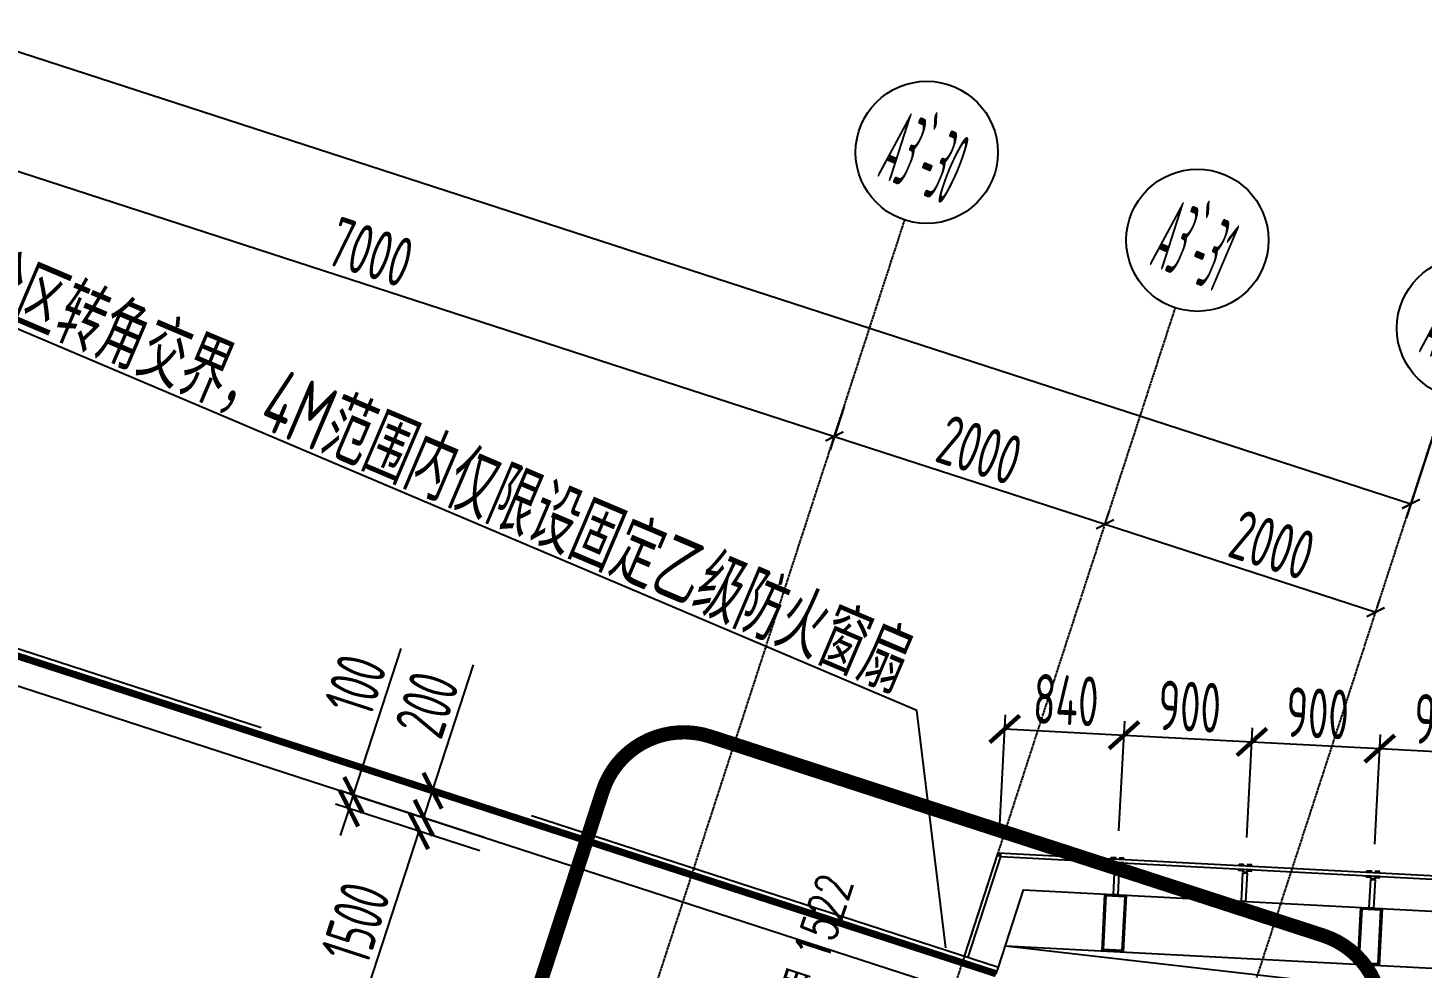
# Model space of a CAD drawing. Extents: x 11778731 to 12007717, y -6694179 to -6314888.
# Drawn here: x 11971368 to 11981166, y -6391868 to -6385255 of the extents above; entities that cross this region are included whole.
import ezdxf
from ezdxf.enums import TextEntityAlignment as Align

# ---------------------------------------------------------------- set-up
doc = ezdxf.new("R2010")
doc.units = 0
doc.header["$LTSCALE"] = 10
doc.header["$MEASUREMENT"] = 0
for name, pattern in [('A3-RG-axis-100$0$CENTER', [2, 1.25, -0.25, 0.25, -0.25]), ('A3-RI-5F$0$DASH', [0.35, 0.25, -0.1]), ('DASHED2', [0.375, 0.25, -0.125])]:
    doc.linetypes.add(name, pattern=pattern)
for name, color, linetype in [('A-CLOD', 200, 'Continuous'), ('A3-RB-5F-100$0$A-DIMS-100', 1, 'Continuous'), ('A3-RG-axis-100$0$A-DIMS-100', 1, 'Continuous'), ('A3-RG-axis-100$0$A-GRID', 1, 'A3-RG-axis-100$0$CENTER'), ('A3-RG-axis-100$0$A-SYMB', 4, 'Continuous'), ('A3-RI-5F$0$A-FACD-ALUM', 30, 'Continuous'), ('A3-RI-5F$0$A-FLOR', 2, 'Continuous'), ('A3-RI-5F$0$A-GLAZ', 140, 'Continuous'), ('A3-RI-5F$0$A-SYMB-VOID', 35, 'Continuous'), ('A3-RI-5F$0$A-WALL', 7, 'Continuous'), ('A3-RI-5F$0$A-WALL-FINI', 95, 'Continuous'), ('A3-SYMB-5F-100$0$A-SYMB', 4, 'Continuous'), ('A3-SYMB-5F-100$0$A-SYMB-AREA', 4, 'Continuous'), ('A3-SYMB-5F-100$0$A-SYMB-DOOR', 3, 'Continuous'), ('A3-SYMB-5F-100$0$A-SYMB-DOOR1', 3, 'Continuous'), ('A3-SYMB-5F-100$0$A-SYMB-DOOR2', 3, 'Continuous'), ('A3-SYMB-5F-100$0$A-SYMB-DOOR3', 3, 'Continuous'), ('A3-SYMB-5F-100$0$A-SYMB-NAME', 4, 'Continuous'), ('A3-SYMB-5F-100$0$A-SYMB-NAME-E', 4, 'Continuous')]:
    doc.layers.add(name, color=color, linetype=linetype)
doc.styles.add('A3-RB-5F-100$0$XD2008', font='xd-hzs.shx', dxfattribs={"width": 0.7, "bigfont": 'xd-hztxt.shx'})
doc.styles.add('A3-RG-axis-100$0$ECADI', font='hzs.shx', dxfattribs={"width": 0.7, "bigfont": 'hztxt.shx'})
doc.styles.add('A3-RG-axis-100$0$XD2008', font='xd-hzs.shx', dxfattribs={"width": 0.7, "bigfont": 'xd-hztxt.shx'})
doc.styles.add('A3-SYMB-5F-100$0$ECADI', font='hzs.shx', dxfattribs={"width": 0.7, "bigfont": 'hztxt.shx'})
doc.styles.add('A3-SYMB-5F-100$0$ECADI-TXT', font='simplex.shx', dxfattribs={"bigfont": 'hztxt.shx'})
doc.dimstyles.new('A3-RB-5F-100$0$XD100$0', dxfattribs={"dimscale": 100, "dimtxt": 3.5, "dimasz": 2, "dimexe": 1, "dimexo": 2, "dimgap": 0.5, "dimtad": 1, "dimdec": 0, "dimdsep": 46, "dimtxsty": 'A3-RB-5F-100$0$XD2008', "dimblk1": 'A3-RB-5F-100$0$_ARCHTICK', "dimblk2": 'A3-RB-5F-100$0$_ARCHTICK', "dimsah": 1, "dimcen": 2.5, "dimclrt": 4, "dimaunit": 1, "dimadec": 0, "dimazin": 0, "dimtfac": 1, "dimtdec": 0, "dimtix": 1, "dimtmove": 0, "dimatfit": 3, "dimfxl": 0, "dimtolj": 1, "dimtzin": 0, "dimarcsym": 0})
doc.dimstyles.new('A3-RG-axis-100$0$XD100$0', dxfattribs={"dimscale": 100, "dimtxt": 3.5, "dimasz": 1, "dimexe": 1, "dimexo": 2, "dimgap": 0.5, "dimtad": 1, "dimdec": 0, "dimdsep": 46, "dimtxsty": 'A3-RG-axis-100$0$XD2008', "dimblk1": 'A3-RG-axis-100$0$_ARCHTICK', "dimblk2": 'A3-RG-axis-100$0$_ARCHTICK', "dimsah": 1, "dimcen": 2.5, "dimclrt": 4, "dimaunit": 1, "dimadec": 0, "dimazin": 0, "dimtfac": 1, "dimtdec": 0, "dimtix": 1, "dimtmove": 0, "dimatfit": 3, "dimfxl": 0, "dimtolj": 1, "dimtzin": 0, "dimarcsym": 0})

# ---------------------------------------------------------------- blocks, each defined once
blk = doc.blocks.new('A3-RI-5F')
at = {"layer": 'A3-RI-5F$0$A-GLAZ'}
blk.add_hatch(color=256, dxfattribs=at).paths.add_polyline_path([(11978206.1, -6391058.2), (11978187, -6391057.2), (11978181, -6391075.4), (11978204.8, -6391083.2)])
at = {"layer": 'A3-RI-5F$0$A-FACD-ALUM'}
for p, q in [((11979015.8, -6391150.7), (11979001.6, -6391134.9)), ((11979022.9, -6391151.1), (11979008.7, -6391135.3)), ((11979022.9, -6391151.1), (11979038.7, -6391136.9)), ((11979030, -6391151.4), (11979045.7, -6391137.3)), ((11979914.6, -6391197.8), (11979900.4, -6391182)), ((11979921.7, -6391198.2), (11979907.5, -6391182.4)), ((11979921.7, -6391198.2), (11979937.4, -6391184)), ((11979928.7, -6391198.5), (11979944.5, -6391184.4)), ((11980813.4, -6391244.9), (11980799.2, -6391229.1)), ((11980820.4, -6391245.3), (11980806.2, -6391229.5)), ((11980820.4, -6391245.3), (11980836.2, -6391231.1)), ((11980827.5, -6391245.7), (11980843.3, -6391231.5))]:
    blk.add_line(p, q, dxfattribs=at)
for points in [[(11978981.1, -6391088.8), (11979011.1, -6391090.4), (11979010.5, -6391100.4), (11978980.6, -6391098.8)], [(11979071, -6391093.5), (11979041, -6391091.9), (11979040.5, -6391101.9), (11979070.5, -6391103.5)], [(11978979.3, -6391123.8), (11979009.2, -6391125.3), (11979008.7, -6391135.3), (11978978.8, -6391133.7)], [(11979007.9, -6391150.3), (11979037.9, -6391151.9), (11979027.4, -6391351.6), (11978997.5, -6391350)], [(11979069.2, -6391128.5), (11979039.2, -6391126.9), (11979038.7, -6391136.9), (11979068.6, -6391138.5)], [(11979878, -6391170.9), (11979908, -6391172.4), (11979907.5, -6391182.4), (11979877.5, -6391180.8)], [(11979879.9, -6391135.9), (11979909.8, -6391137.5), (11979909.3, -6391147.5), (11979879.4, -6391145.9)], [(11979967.9, -6391175.6), (11979938, -6391174), (11979937.4, -6391184), (11979967.4, -6391185.6)], [(11979969.8, -6391140.6), (11979939.8, -6391139), (11979939.3, -6391149), (11979969.2, -6391150.6)], [(11980778.6, -6391183), (11980808.6, -6391184.6), (11980808.1, -6391194.6), (11980778.1, -6391193)], [(11980868.5, -6391187.7), (11980838.6, -6391186.1), (11980838, -6391196.1), (11980868, -6391197.7)], [(11979906.7, -6391197.4), (11979936.7, -6391199), (11979926.2, -6391398.7), (11979896.2, -6391397.1)], [(11980776.8, -6391218), (11980806.8, -6391219.5), (11980806.2, -6391229.5), (11980776.3, -6391227.9)], [(11980805.5, -6391244.5), (11980835.4, -6391246.1), (11980825, -6391445.8), (11980795, -6391444.2)], [(11980866.7, -6391222.7), (11980836.7, -6391221.1), (11980836.2, -6391231.1), (11980866.2, -6391232.7)], [(11978937.5, -6391346.9), (11979087.3, -6391354.7), (11979066.4, -6391754.2), (11978916.6, -6391746.3)], [(11978947, -6391357.4), (11979076.8, -6391364.2), (11979056.9, -6391743.7), (11978927.1, -6391736.9)], [(11980735.1, -6391441.1), (11980884.9, -6391448.9), (11980863.9, -6391848.4), (11980714.1, -6391840.5)], [(11980744.5, -6391451.6), (11980874.4, -6391458.4), (11980854.5, -6391837.9), (11980724.6, -6391831.1)]]:
    blk.add_lwpolyline(points, close=True, dxfattribs=at)
for points in [[(11978189, -6391860.1), (11978365.4, -6391316.9), (11987372.2, -6391788.9), (11973314.7, -6424906.3)], [(11978237.5, -6391710.7), (11986780.8, -6392158.5), (11972568.2, -6425641.2)]]:
    blk.add_lwpolyline(points, dxfattribs=at)
at = {"layer": 'A3-RI-5F$0$A-FLOR', "linetype": 'A3-RI-5F$0$DASH', "const_width": 50}
blk.add_lwpolyline([(11978173.5, -6391907.6), (11978173.5, -6391907.6), (11943983, -6380798.4)], dxfattribs=at)
at = {"layer": 'A3-RI-5F$0$A-GLAZ'}
for q in [(11978181, -6391075.4), (11978206.1, -6391058.2)]:
    blk.add_line((11978204.8, -6391083.2), q, dxfattribs=at)
for points in [[(11977975, -6391790.5), (11978204.8, -6391083.2), (11987704.9, -6391581), (11973521.8, -6424994.3)], [(11977951.2, -6391782.8), (11978187, -6391057.2), (11987741.9, -6391557.9), (11973544.8, -6425004)]]:
    blk.add_lwpolyline(points, dxfattribs=at)
at = {"layer": 'A3-RI-5F$0$A-SYMB-VOID'}
blk.add_lwpolyline([(11978237.5, -6391710.7), (11986090.5, -6392614.3), (11984617.8, -6396077.1)], dxfattribs=at)
at = {"layer": 'A3-RI-5F$0$A-WALL'}
for p, q in [((11967569.1, -6388462), (11978173.5, -6391907.6)), ((11970455.7, -6389610.2), (11977873.9, -6392020.6))]:
    blk.add_line(p, q, dxfattribs=at)
at = {"layer": 'A3-RI-5F$0$A-WALL-FINI'}
for p, q in [((11967584.5, -6388414.5), (11973005.9, -6390176)), ((11974908, -6390794), (11978189, -6391860.1)), ((11978173.5, -6391907.6), (11978189, -6391860.1))]:
    blk.add_line(p, q, dxfattribs=at)
blk = doc.blocks.new('A3-RG-axis-100$0$_ARCHTICK')
at = {"color": 0, "linetype": 'ByBlock', "const_width": 0.15}
blk.add_lwpolyline([(-0.5, -0.5), (0.5, 0.5)], dxfattribs=at)
blk = doc.blocks.new('*D259')
at = {"layer": 'A3-RG-axis-100$0$A-DIMS-100', "color": 0, "lineweight": -2}
for p, q in [((11918409, -6371162.6), (11919299.4, -6368422.1)), ((11919268.5, -6368517.2), (11981087.2, -6388603.3)), ((11981402.7, -6387632.3), (11981056.3, -6388698.4))]:
    blk.add_line(p, q, dxfattribs=at)
at = {"layer": 'Defpoints', "color": 0}
for p in [(11918347.2, -6371352.8), (11981464.5, -6387442.1), (11981087.2, -6388603.3)]:
    blk.add_point(p, dxfattribs=at)
at = {"layer": 'A3-RG-axis-100$0$A-DIMS-100', "color": 0, "lineweight": -2, "xscale": 100, "yscale": 100, "zscale": 100}
for p, rotation in [((11919268.5, -6368517.2), 162.0000000004873), ((11981087.2, -6388603.3), 342.0000000004872)]:
    blk.add_blockref('A3-RG-axis-100$0$_ARCHTICK', p, dxfattribs=dict(at, rotation=rotation))
at = {"layer": 'A3-RG-axis-100$0$A-DIMS-100', "color": 4, "insert": (11950247.4, -6378346.3), "char_height": 350, "attachment_point": 5, "rotation": 342, "style": 'A3-RG-axis-100$0$XD2008'}
blk.add_mtext('\\A1;65000', dxfattribs=at)
blk = doc.blocks.new('*D261')
at = {"layer": 'A3-RG-axis-100$0$A-DIMS-100', "color": 0, "lineweight": -2}
for p, q in [((11970446.6, -6385754.8), (11970347.5, -6386060.1)), ((11970378.4, -6385965), (11977035.8, -6388128.1)), ((11977104, -6387918), (11977004.9, -6388223.2))]:
    blk.add_line(p, q, dxfattribs=at)
at = {"layer": 'Defpoints', "color": 0}
for p in [(11970508.4, -6385564.6), (11977165.8, -6387727.7), (11977035.8, -6388128.1)]:
    blk.add_point(p, dxfattribs=at)
at = {"layer": 'A3-RG-axis-100$0$A-DIMS-100', "color": 0, "lineweight": -2, "xscale": 100, "yscale": 100, "zscale": 100}
for p, rotation in [((11970378.4, -6385965), 161.999999999888), ((11977035.8, -6388128.1), 341.999999999888)]:
    blk.add_blockref('A3-RG-axis-100$0$_ARCHTICK', p, dxfattribs=dict(at, rotation=rotation))
at = {"layer": 'A3-RG-axis-100$0$A-DIMS-100', "color": 4, "insert": (11973776.6, -6386832.5), "char_height": 350, "attachment_point": 5, "rotation": 342, "style": 'A3-RG-axis-100$0$XD2008'}
blk.add_mtext('\\A1;7000', dxfattribs=at)
blk = doc.blocks.new('*D262')
at = {"layer": 'A3-RG-axis-100$0$A-DIMS-100', "color": 0, "lineweight": -2}
for p, q in [((11977039.5, -6388116.5), (11977066.7, -6388033)), ((11977035.8, -6388128.1), (11978937.9, -6388746.1)), ((11978941.6, -6388734.6), (11978968.8, -6388651))]:
    blk.add_line(p, q, dxfattribs=at)
at = {"layer": 'Defpoints', "color": 0}
for p in [(11976977.7, -6388306.7), (11978937.9, -6388746.1), (11978879.8, -6388924.8)]:
    blk.add_point(p, dxfattribs=at)
at = {"layer": 'A3-RG-axis-100$0$A-DIMS-100', "color": 0, "lineweight": -2, "xscale": 100, "yscale": 100, "zscale": 100}
for p, rotation in [((11977035.8, -6388128.1), 161.9999999999069), ((11978937.9, -6388746.1), 341.9999999999069)]:
    blk.add_blockref('A3-RG-axis-100$0$_ARCHTICK', p, dxfattribs=dict(at, rotation=rotation))
at = {"layer": 'A3-RG-axis-100$0$A-DIMS-100', "color": 4, "insert": (11978056.3, -6388223.1), "char_height": 350, "attachment_point": 5, "rotation": 342, "style": 'A3-RG-axis-100$0$XD2008'}
blk.add_mtext('\\A1;2000', dxfattribs=at)
blk = doc.blocks.new('*D263')
at = {"layer": 'A3-RG-axis-100$0$A-DIMS-100', "color": 0, "lineweight": -2}
for p, q in [((11978937.9, -6388746.1), (11980840, -6389364.2)), ((11978948.4, -6388713.7), (11978968.8, -6388651)), ((11980850.5, -6389331.7), (11980870.9, -6389269.1))]:
    blk.add_line(p, q, dxfattribs=at)
at = {"layer": 'Defpoints', "color": 0}
for p in [(11978886.6, -6388903.9), (11980840, -6389364.2), (11980788.7, -6389521.9)]:
    blk.add_point(p, dxfattribs=at)
at = {"layer": 'A3-RG-axis-100$0$A-DIMS-100', "color": 0, "lineweight": -2, "xscale": 100, "yscale": 100, "zscale": 100}
for p, rotation in [((11978937.9, -6388746.1), 161.9999999998867), ((11980840, -6389364.2), 341.9999999998867)]:
    blk.add_blockref('A3-RG-axis-100$0$_ARCHTICK', p, dxfattribs=dict(at, rotation=rotation))
at = {"layer": 'A3-RG-axis-100$0$A-DIMS-100', "color": 4, "insert": (11980113.3, -6388891.5), "char_height": 350, "attachment_point": 5, "rotation": 342, "style": 'A3-RG-axis-100$0$XD2008'}
blk.add_mtext('\\A1;2000', dxfattribs=at)
blk = doc.blocks.new('A3-RG-axis-100$0$ECADI-TAG-GRID')
at = {"color": 13}
blk.add_circle((0, 0), 5, dxfattribs=at)
at = {"style": 'A3-RG-axis-100$0$XD2008', "width": 0.7}
blk.add_attdef('GRID', text='', height=5, dxfattribs=at).set_placement((0, 0), align=Align.MIDDLE)
blk = doc.blocks.new('A3-SYMB-5F-100$0$ECADI-TAG-DOOR')
at = {"layer": 'A3-SYMB-5F-100$0$A-SYMB-DOOR', "style": 'A3-SYMB-5F-100$0$ECADI-TXT', "width": 0.7}
for tag, p in [('门窗主编号1', (-6.414, 7.257)), ('门窗主编号2', (2.085, 7.257))]:
    blk.add_attdef(tag, p, '', height=2.5, dxfattribs=at)
at = {"layer": 'A3-SYMB-5F-100$0$A-SYMB-DOOR', "style": 'A3-SYMB-5F-100$0$ECADI-TXT', "width": 0.7, "flags": 1}
for tag, p in [('洞口尺寸(宽X高)', (-6.416, 1.62)), ('备注', (-6.394, -1.213))]:
    blk.add_attdef(tag, p, '', height=2.5, dxfattribs=at)
at = {"layer": 'A3-SYMB-5F-100$0$A-SYMB-DOOR1', "style": 'A3-SYMB-5F-100$0$ECADI-TXT', "width": 0.7}
blk.add_attdef('门窗辅编号1', (-6.414, 4.413), '', height=2.5, dxfattribs=at)
at = {"layer": 'A3-SYMB-5F-100$0$A-SYMB-DOOR2', "style": 'A3-SYMB-5F-100$0$ECADI-TXT', "width": 0.7}
blk.add_attdef('门窗辅编号2', (-2.861, 4.413), '', height=2.5, dxfattribs=at)
at = {"layer": 'A3-SYMB-5F-100$0$A-SYMB-DOOR3', "style": 'A3-SYMB-5F-100$0$ECADI-TXT', "width": 0.7}
blk.add_attdef('门窗辅编号3', (2.323, 4.413), '', height=2.5, dxfattribs=at)
blk = doc.blocks.new('A3-SYMB-5F-100$0$ECADI-TAG-ROOM')
at = {"layer": 'A3-SYMB-5F-100$0$A-SYMB-AREA', "style": 'A3-SYMB-5F-100$0$ECADI', "width": 0.7}
blk.add_attdef('340M2', text='', height=2.5, dxfattribs=at).set_placement((7.167, -1.75), align=Align.MIDDLE_LEFT)
at = {"layer": 'A3-SYMB-5F-100$0$A-SYMB-NAME', "style": 'A3-SYMB-5F-100$0$ECADI', "width": 0.7}
blk.add_attdef('CHINESENAME', (-5.125, 0.088), '', height=4.5, dxfattribs=at)
at = {"layer": 'A3-SYMB-5F-100$0$A-SYMB-NAME-E', "style": 'A3-SYMB-5F-100$0$ECADI', "width": 0.7}
for tag, p in [('ENGLISHHIGH', (-5.125, 8.04)), ('ENGLISHLOW', (-5.125, 4.84))]:
    blk.add_attdef(tag, p, '', height=2.5, dxfattribs=at)
blk = doc.blocks.new('A3-SYMB-5F-100')
at = {"layer": 'A3-SYMB-5F-100$0$A-SYMB'}
blk.add_lwpolyline([(11977818.4, -6391724.1), (11977615.1, -6390056.1), (11970390.1, -6386989.3)], dxfattribs=at)
ref = blk.add_blockref('A3-SYMB-5F-100$0$ECADI-TAG-ROOM', (11976444.3, -6389517), dxfattribs=dict(at, xscale=-99.99999999989049, yscale=100.0000000001164, rotation=337.0000302380984))
ref.add_attrib('CHINESENAME', '防火分区转角交界，4M范围内仅限设固定乙级防火窗扇', (11970359.2, -6386947.5), dxfattribs={"height": 450, "rotation": 337.00003, "style": 'A3-SYMB-5F-100$0$ECADI', "width": 0.7})
at = {"layer": 'A3-SYMB-5F-100$0$A-SYMB-DOOR'}
ref = blk.add_blockref('A3-SYMB-5F-100$0$ECADI-TAG-DOOR', (11977713.8, -6391932.5), dxfattribs=dict(at, xscale=99.99999999997296, yscale=100, zscale=100, rotation=71.99999999999999))
ref.add_attrib('门窗主编号1', 'FM甲', dxfattribs={"height": 250, "rotation": 72, "style": 'A3-SYMB-5F-100$0$ECADI-TXT', "width": 0.7}).set_placement((11976950, -6391926.1), align=Align.RIGHT)
ref.add_attrib('门窗主编号2', '1522', (11976984.6, -6391833.3, 333.3), dxfattribs={"height": 250, "rotation": 72, "style": 'A3-SYMB-5F-100$0$ECADI-TXT', "width": 0.7})
blk = doc.blocks.new('A3-RB-5F-100$0$_ARCHTICK')
at = {"color": 0, "linetype": 'ByBlock', "const_width": 0.15}
blk.add_lwpolyline([(-0.5, -0.5), (0.5, 0.5)], dxfattribs=at)
blk = doc.blocks.new('*D931')
at = {"layer": 'A3-RB-5F-100$0$A-DIMS-100', "color": 0, "lineweight": -2}
for p, q in [((11979036, -6390901.4), (11979076.4, -6390130)), ((11979934.8, -6390948.5), (11979975.2, -6390177.1)), ((11979071.2, -6390229.8), (11979970, -6390276.9))]:
    blk.add_line(p, q, dxfattribs=at)
at = {"layer": 'Defpoints', "color": 0}
for p in [(11979970, -6390276.9), (11979025.5, -6391101.1), (11979924.3, -6391148.2)]:
    blk.add_point(p, dxfattribs=at)
at = {"layer": 'A3-RB-5F-100$0$A-DIMS-100', "color": 0, "lineweight": -2, "xscale": 200, "yscale": 200, "zscale": 200}
for p, rotation in [((11979071.2, -6390229.8), 176.9999999997358), ((11979970, -6390276.9), 356.9999999997358)]:
    blk.add_blockref('A3-RB-5F-100$0$_ARCHTICK', p, dxfattribs=dict(at, rotation=rotation))
at = {"layer": 'A3-RB-5F-100$0$A-DIMS-100', "color": 4, "insert": (11979532.3, -6390028.7), "char_height": 350, "attachment_point": 5, "rotation": 357, "style": 'A3-RB-5F-100$0$XD2008'}
blk.add_mtext('\\A1;900', dxfattribs=at)
blk = doc.blocks.new('*D932')
at = {"layer": 'A3-RB-5F-100$0$A-DIMS-100', "color": 0, "lineweight": -2}
for p, q in [((11979934.8, -6390948.5), (11979975.2, -6390177.1)), ((11979970, -6390276.9), (11980868.7, -6390324)), ((11980833.5, -6390995.6), (11980874, -6390224.2))]:
    blk.add_line(p, q, dxfattribs=at)
at = {"layer": 'Defpoints', "color": 0}
for p in [(11980868.7, -6390324), (11979924.3, -6391148.2), (11980823.1, -6391195.3)]:
    blk.add_point(p, dxfattribs=at)
at = {"layer": 'A3-RB-5F-100$0$A-DIMS-100', "color": 0, "lineweight": -2, "xscale": 200, "yscale": 200, "zscale": 200}
for p, rotation in [((11979970, -6390276.9), 176.999999999711), ((11980868.7, -6390324), 356.999999999711)]:
    blk.add_blockref('A3-RB-5F-100$0$_ARCHTICK', p, dxfattribs=dict(at, rotation=rotation))
at = {"layer": 'A3-RB-5F-100$0$A-DIMS-100', "color": 4, "insert": (11980431.1, -6390075.8), "char_height": 350, "attachment_point": 5, "rotation": 357, "style": 'A3-RB-5F-100$0$XD2008'}
blk.add_mtext('\\A1;900', dxfattribs=at)
blk = doc.blocks.new('*D933')
at = {"layer": 'A3-RB-5F-100$0$A-DIMS-100', "color": 0, "lineweight": -2}
for p, q in [((11980833.5, -6390995.6), (11980874, -6390224.2)), ((11981732.3, -6391042.7), (11981772.7, -6390271.3)), ((11980868.7, -6390324), (11981767.5, -6390371.1))]:
    blk.add_line(p, q, dxfattribs=at)
at = {"layer": 'Defpoints', "color": 0}
for p in [(11981767.5, -6390371.1), (11980823.1, -6391195.3), (11981721.8, -6391242.5)]:
    blk.add_point(p, dxfattribs=at)
at = {"layer": 'A3-RB-5F-100$0$A-DIMS-100', "color": 0, "lineweight": -2, "xscale": 200, "yscale": 200, "zscale": 200}
for p, rotation in [((11980868.7, -6390324), 176.9999999997764), ((11981767.5, -6390371.1), 356.9999999997763)]:
    blk.add_blockref('A3-RB-5F-100$0$_ARCHTICK', p, dxfattribs=dict(at, rotation=rotation))
at = {"layer": 'A3-RB-5F-100$0$A-DIMS-100', "color": 4, "insert": (11981329.9, -6390122.9), "char_height": 350, "attachment_point": 5, "rotation": 357, "style": 'A3-RB-5F-100$0$XD2008'}
blk.add_mtext('\\A1;900', dxfattribs=at)
blk = doc.blocks.new('*D406')
at = {"layer": 'A3-RB-5F-100$0$A-DIMS-100', "color": 0, "lineweight": -2}
for p, q in [((11974544.6, -6391043.9), (11974021.4, -6390873.9)), ((11973653, -6392331.4), (11974116.5, -6390904.9)), ((11974081.1, -6392470.5), (11973557.9, -6392300.5))]:
    blk.add_line(p, q, dxfattribs=at)
at = {"layer": 'Defpoints', "color": 0}
for p in [(11974116.5, -6390904.9), (11974734.8, -6391105.7), (11974271.3, -6392532.3)]:
    blk.add_point(p, dxfattribs=at)
at = {"layer": 'A3-RB-5F-100$0$A-DIMS-100', "color": 0, "lineweight": -2, "xscale": 200, "yscale": 200, "zscale": 200}
for p, rotation in [((11974116.5, -6390904.9), 72.0000000000036), ((11973653, -6392331.4), 252.0000000000036)]:
    blk.add_blockref('A3-RB-5F-100$0$_ARCHTICK', p, dxfattribs=dict(at, rotation=rotation))
at = {"layer": 'A3-RB-5F-100$0$A-DIMS-100', "color": 4, "insert": (11973670.8, -6391548.6), "char_height": 350, "attachment_point": 5, "rotation": 72, "style": 'A3-RB-5F-100$0$XD2008'}
blk.add_mtext('\\A1;1500', dxfattribs=at)
blk = doc.blocks.new('*D407')
at = {"layer": 'A3-RB-5F-100$0$A-DIMS-100', "color": 0, "lineweight": -2}
for p, q in [((11973655.3, -6390649.8), (11973990, -6389619.5)), ((11974575.5, -6390948.8), (11973560.2, -6390618.9)), ((11973624.4, -6390744.9), (11973655.3, -6390649.8)), ((11974544.6, -6391043.9), (11973529.3, -6390714)), ((11973624.4, -6390744.9), (11973562.6, -6390935.1))]:
    blk.add_line(p, q, dxfattribs=at)
at = {"layer": 'Defpoints', "color": 0}
for p in [(11973655.3, -6390649.8), (11974765.7, -6391010.6), (11974734.8, -6391105.7)]:
    blk.add_point(p, dxfattribs=at)
at = {"layer": 'A3-RB-5F-100$0$A-DIMS-100', "color": 0, "lineweight": -2, "xscale": 200, "yscale": 200, "zscale": 200}
for p, rotation in [((11973655.3, -6390649.8), 251.9999999999699), ((11973624.4, -6390744.9), 71.99999999996984)]:
    blk.add_blockref('A3-RB-5F-100$0$_ARCHTICK', p, dxfattribs=dict(at, rotation=rotation))
at = {"layer": 'A3-RB-5F-100$0$A-DIMS-100', "color": 4, "insert": (11973670.5, -6389874.9), "char_height": 350, "attachment_point": 5, "rotation": 72, "style": 'A3-RB-5F-100$0$XD2008'}
blk.add_mtext('\\A1;100', dxfattribs=at)
blk = doc.blocks.new('*D408')
at = {"layer": 'A3-RB-5F-100$0$A-DIMS-100', "color": 0, "lineweight": -2}
for p, q in [((11974211.7, -6390620.3), (11974499, -6389735.8)), ((11974637.3, -6390758.6), (11974116.6, -6390589.4)), ((11974149.9, -6390810.5), (11974211.7, -6390620.3)), ((11974575.5, -6390948.8), (11974054.8, -6390779.6))]:
    blk.add_line(p, q, dxfattribs=at)
at = {"layer": 'Defpoints', "color": 0}
for p in [(11974211.7, -6390620.3), (11974827.5, -6390820.4), (11974765.7, -6391010.6)]:
    blk.add_point(p, dxfattribs=at)
at = {"layer": 'A3-RB-5F-100$0$A-DIMS-100', "color": 0, "lineweight": -2, "xscale": 200, "yscale": 200, "zscale": 200}
for p, rotation in [((11974211.7, -6390620.3), 72.0000000000267), ((11974149.9, -6390810.5), 252.0000000000267)]:
    blk.add_blockref('A3-RB-5F-100$0$_ARCHTICK', p, dxfattribs=dict(at, rotation=rotation))
at = {"layer": 'A3-RB-5F-100$0$A-DIMS-100', "color": 4, "insert": (11974172.3, -6390013.4), "char_height": 350, "attachment_point": 5, "rotation": 72, "style": 'A3-RB-5F-100$0$XD2008'}
blk.add_mtext('\\A1;200', dxfattribs=at)
blk = doc.blocks.new('*D411')
at = {"layer": 'A3-RB-5F-100$0$A-DIMS-100', "color": 0, "lineweight": -2}
for p, q in [((11974544.6, -6391043.9), (11974021.4, -6390873.9)), ((11973653, -6392331.4), (11974116.5, -6390904.9)), ((11974081.1, -6392470.5), (11973557.9, -6392300.5))]:
    blk.add_line(p, q, dxfattribs=at)
at = {"layer": 'Defpoints', "color": 0}
for p in [(11974116.5, -6390904.9), (11974734.8, -6391105.7), (11974271.3, -6392532.3)]:
    blk.add_point(p, dxfattribs=at)
at = {"layer": 'A3-RB-5F-100$0$A-DIMS-100', "color": 0, "lineweight": -2, "xscale": 200, "yscale": 200, "zscale": 200}
for p, rotation in [((11974116.5, -6390904.9), 72.0000000000036), ((11973653, -6392331.4), 252.0000000000036)]:
    blk.add_blockref('A3-RB-5F-100$0$_ARCHTICK', p, dxfattribs=dict(at, rotation=rotation))
at = {"layer": 'A3-RB-5F-100$0$A-DIMS-100', "color": 4, "insert": (11973670.8, -6391548.6), "char_height": 350, "attachment_point": 5, "rotation": 72, "style": 'A3-RB-5F-100$0$XD2008'}
blk.add_mtext('\\A1;1500', dxfattribs=at)
blk = doc.blocks.new('*D412')
at = {"layer": 'A3-RB-5F-100$0$A-DIMS-100', "color": 0, "lineweight": -2}
for p, q in [((11973655.3, -6390649.8), (11973990, -6389619.5)), ((11974575.5, -6390948.8), (11973560.2, -6390618.9)), ((11973624.4, -6390744.9), (11973655.3, -6390649.8)), ((11974544.6, -6391043.9), (11973529.3, -6390714)), ((11973624.4, -6390744.9), (11973562.6, -6390935.1))]:
    blk.add_line(p, q, dxfattribs=at)
at = {"layer": 'Defpoints', "color": 0}
for p in [(11973655.3, -6390649.8), (11974765.7, -6391010.6), (11974734.8, -6391105.7)]:
    blk.add_point(p, dxfattribs=at)
at = {"layer": 'A3-RB-5F-100$0$A-DIMS-100', "color": 0, "lineweight": -2, "xscale": 200, "yscale": 200, "zscale": 200}
for p, rotation in [((11973655.3, -6390649.8), 251.9999999999699), ((11973624.4, -6390744.9), 71.99999999996984)]:
    blk.add_blockref('A3-RB-5F-100$0$_ARCHTICK', p, dxfattribs=dict(at, rotation=rotation))
at = {"layer": 'A3-RB-5F-100$0$A-DIMS-100', "color": 4, "insert": (11973670.5, -6389874.9), "char_height": 350, "attachment_point": 5, "rotation": 72, "style": 'A3-RB-5F-100$0$XD2008'}
blk.add_mtext('\\A1;100', dxfattribs=at)
blk = doc.blocks.new('*D413')
at = {"layer": 'A3-RB-5F-100$0$A-DIMS-100', "color": 0, "lineweight": -2}
for p, q in [((11974211.7, -6390620.3), (11974499, -6389735.8)), ((11974637.3, -6390758.6), (11974116.6, -6390589.4)), ((11974149.9, -6390810.5), (11974211.7, -6390620.3)), ((11974575.5, -6390948.8), (11974054.8, -6390779.6))]:
    blk.add_line(p, q, dxfattribs=at)
at = {"layer": 'Defpoints', "color": 0}
for p in [(11974211.7, -6390620.3), (11974827.5, -6390820.4), (11974765.7, -6391010.6)]:
    blk.add_point(p, dxfattribs=at)
at = {"layer": 'A3-RB-5F-100$0$A-DIMS-100', "color": 0, "lineweight": -2, "xscale": 200, "yscale": 200, "zscale": 200}
for p, rotation in [((11974211.7, -6390620.3), 72.0000000000267), ((11974149.9, -6390810.5), 252.0000000000267)]:
    blk.add_blockref('A3-RB-5F-100$0$_ARCHTICK', p, dxfattribs=dict(at, rotation=rotation))
at = {"layer": 'A3-RB-5F-100$0$A-DIMS-100', "color": 4, "insert": (11974172.3, -6390013.4), "char_height": 350, "attachment_point": 5, "rotation": 72, "style": 'A3-RB-5F-100$0$XD2008'}
blk.add_mtext('\\A1;200', dxfattribs=at)
blk = doc.blocks.new('*D593')
at = {"layer": 'A3-RB-5F-100$0$A-DIMS-100', "color": 0, "lineweight": -2}
for p, q in [((11978197.4, -6390857.5), (11978237.9, -6390086)), ((11978232.6, -6390185.9), (11979071.2, -6390229.8)), ((11979036, -6390901.4), (11979076.4, -6390130))]:
    blk.add_line(p, q, dxfattribs=at)
at = {"layer": 'Defpoints', "color": 0}
for p in [(11979071.2, -6390229.8), (11978187, -6391057.2), (11979025.5, -6391101.1)]:
    blk.add_point(p, dxfattribs=at)
at = {"layer": 'A3-RB-5F-100$0$A-DIMS-100', "color": 0, "lineweight": -2, "xscale": 200, "yscale": 200, "zscale": 200}
for p, rotation in [((11978232.6, -6390185.9), 177.0000000013051), ((11979071.2, -6390229.8), 357.0000000013051)]:
    blk.add_blockref('A3-RB-5F-100$0$_ARCHTICK', p, dxfattribs=dict(at, rotation=rotation))
at = {"layer": 'A3-RB-5F-100$0$A-DIMS-100', "color": 4, "insert": (11978663.7, -6389983.2), "char_height": 350, "attachment_point": 5, "rotation": 357, "style": 'A3-RB-5F-100$0$XD2008'}
blk.add_mtext('\\A1;840', dxfattribs=at)
blk = doc.blocks.new('A3-RG-axis-100')
at = {"layer": 'A3-RG-axis-100$0$A-GRID'}
for p, q in [((11970795.8, -6407332.7), (11977530.2, -6386606.4)), ((11972697.9, -6407950.8), (11979432.3, -6387224.4)), ((11974600, -6408568.8), (11981334.4, -6387842.5))]:
    blk.add_line(p, q, dxfattribs=at)
at = {"layer": 'A3-RG-axis-100$0$A-SYMB'}
ref = blk.add_blockref('A3-RG-axis-100$0$ECADI-TAG-GRID', (11977684.7, -6386130.9), dxfattribs=dict(at, xscale=99.99999999999999, yscale=99.99999999999999, zscale=100, rotation=336.9999999998927))
ref.add_attrib('GRID', 'A3`-30', dxfattribs={"layer": '0', "height": 500, "rotation": 337, "style": 'A3-RG-axis-100$0$ECADI', "width": 0.3}).set_placement((11977684.7, -6386130.9), align=Align.MIDDLE)
ref = blk.add_blockref('A3-RG-axis-100$0$ECADI-TAG-GRID', (11979586.8, -6386748.9), dxfattribs=dict(at, xscale=99.99999999999999, yscale=99.99999999999999, zscale=100, rotation=336.9999999998927))
ref.add_attrib('GRID', 'A3`-31', dxfattribs={"layer": '0', "height": 500, "rotation": 337, "style": 'A3-RG-axis-100$0$ECADI', "width": 0.3}).set_placement((11979586.8, -6386748.9), align=Align.MIDDLE)
ref = blk.add_blockref('A3-RG-axis-100$0$ECADI-TAG-GRID', (11981488.9, -6387366.9), dxfattribs=dict(at, xscale=99.99999999999999, yscale=99.99999999999999, zscale=100, rotation=336.9999999998927))
ref.add_attrib('GRID', 'A3`-32', dxfattribs={"layer": '0', "height": 500, "rotation": 337, "style": 'A3-RG-axis-100$0$ECADI', "width": 0.3}).set_placement((11981488.9, -6387366.9), align=Align.MIDDLE)
at = {"layer": 'A3-RG-axis-100$0$A-DIMS-100'}
dim = blk.add_linear_dim(base=(11981087.2, -6388603.3), p1=(11918347.2, -6371352.8), p2=(11981464.5, -6387442.1), angle=342, dimstyle='A3-RG-axis-100$0$XD100$0', override={"dimasz": 1}, dxfattribs=at)
dim.commit()
dim.dimension.update_dxf_attribs({"geometry": '*D259', "text_midpoint": (11950247.4, -6378346.3)})
dim = blk.add_aligned_dim(p1=(11970508.4, -6385564.6), p2=(11977165.8, -6387727.7), distance=-420.9, text='7000', dimstyle='A3-RG-axis-100$0$XD100$0', override={"dimasz": 1}, dxfattribs=at)
dim.commit()
dim.dimension.update_dxf_attribs({"geometry": '*D261', "text_midpoint": (11973776.6, -6386832.5)})
for base, p1, p2, picture, middle in [((11978937.9, -6388746.1), (11976977.7, -6388306.7), (11978879.8, -6388924.8), '*D262', (11977986.8, -6388437.1)), ((11980840, -6389364.2), (11978886.6, -6388903.9), (11980788.7, -6389521.9), '*D263', (11980043.8, -6389105.4))]:
    dim = blk.add_linear_dim(base=base, p1=p1, p2=p2, angle=342, text='2000', dimstyle='A3-RG-axis-100$0$XD100$0', override={"dimasz": 1}, dxfattribs=at)
    dim.commit()
    dim.dimension.update_dxf_attribs({"geometry": picture, "text_midpoint": middle, "dimtype": 129})
blk = doc.blocks.new('A3-RB-5F-100')
at = {"layer": 'A3-RB-5F-100$0$A-DIMS-100'}
for base, p1, p2, picture, middle in [((11973655.3, -6390649.8), (11974734.8, -6391105.7), (11974765.7, -6391010.6), '*D407', (11973884.5, -6389944.5)), ((11973655.3, -6390649.8), (11974734.8, -6391105.7), (11974765.7, -6391010.6), '*D412', (11973884.5, -6389944.5)), ((11974211.7, -6390620.3), (11974765.7, -6391010.6), (11974827.5, -6390820.4), '*D408', (11974386.3, -6390083)), ((11974211.7, -6390620.3), (11974765.7, -6391010.6), (11974827.5, -6390820.4), '*D413', (11974386.3, -6390083))]:
    dim = blk.add_linear_dim(base=base, p1=p1, p2=p2, angle=72, dimstyle='A3-RB-5F-100$0$XD100$0', dxfattribs=at)
    dim.commit()
    dim.dimension.update_dxf_attribs({"geometry": picture, "text_midpoint": middle, "dimtype": 129})
for p1, p2, distance, picture, middle in [((11978187, -6391057.2), (11979025.5, -6391101.1), 872.5, '*D593', (11978663.7, -6389983.2)), ((11974271.3, -6392532.3), (11974734.8, -6391105.7), 650.1, '*D406', (11973670.8, -6391548.6)), ((11974271.3, -6392532.3), (11974734.8, -6391105.7), 650.1, '*D411', (11973670.8, -6391548.6))]:
    dim = blk.add_aligned_dim(p1=p1, p2=p2, distance=distance, dimstyle='A3-RB-5F-100$0$XD100$0', dxfattribs=at)
    dim.commit()
    dim.dimension.update_dxf_attribs({"geometry": picture, "text_midpoint": middle})
for base, p1, p2, picture, middle in [((11979970, -6390276.9), (11979025.5, -6391101.1), (11979924.3, -6391148.2), '*D931', (11979520.6, -6390253.4)), ((11980868.7, -6390324), (11979924.3, -6391148.2), (11980823.1, -6391195.3), '*D932', (11980419.3, -6390300.5)), ((11981767.5, -6390371.1), (11980823.1, -6391195.3), (11981721.8, -6391242.5), '*D933', (11981318.1, -6390347.6))]:
    dim = blk.add_linear_dim(base=base, p1=p1, p2=p2, angle=357, text='900', dimstyle='A3-RB-5F-100$0$XD100$0', dxfattribs=at)
    dim.commit()
    dim.dimension.update_dxf_attribs({"geometry": picture, "text_midpoint": middle, "dimtype": 129})

msp = doc.modelspace()

# ---------------------------------------------------------------- linework, layer by layer
at = {"layer": 'A-CLOD', "linetype": 'DASHED2', "const_width": 100}
msp.add_lwpolyline([(11976162.7, -6390238.7), (11980470.8, -6391638.5, -0.414214), (11980856, -6392394.5), (11977434.5, -6402924.8, -0.414214), (11976678.5, -6403310), (11972370.4, -6401910.2, -0.414214), (11971985.2, -6401154.2), (11975406.6, -6390623.9, -0.414214)], format="xyb", close=True, dxfattribs=at)

# ---------------------------------------------------------------- block references
for name in ['A3-RI-5F', 'A3-RB-5F-100', 'A3-RG-axis-100', 'A3-SYMB-5F-100']:
    msp.add_blockref(name, (0, 0))

doc.saveas('drawing.dxf')
